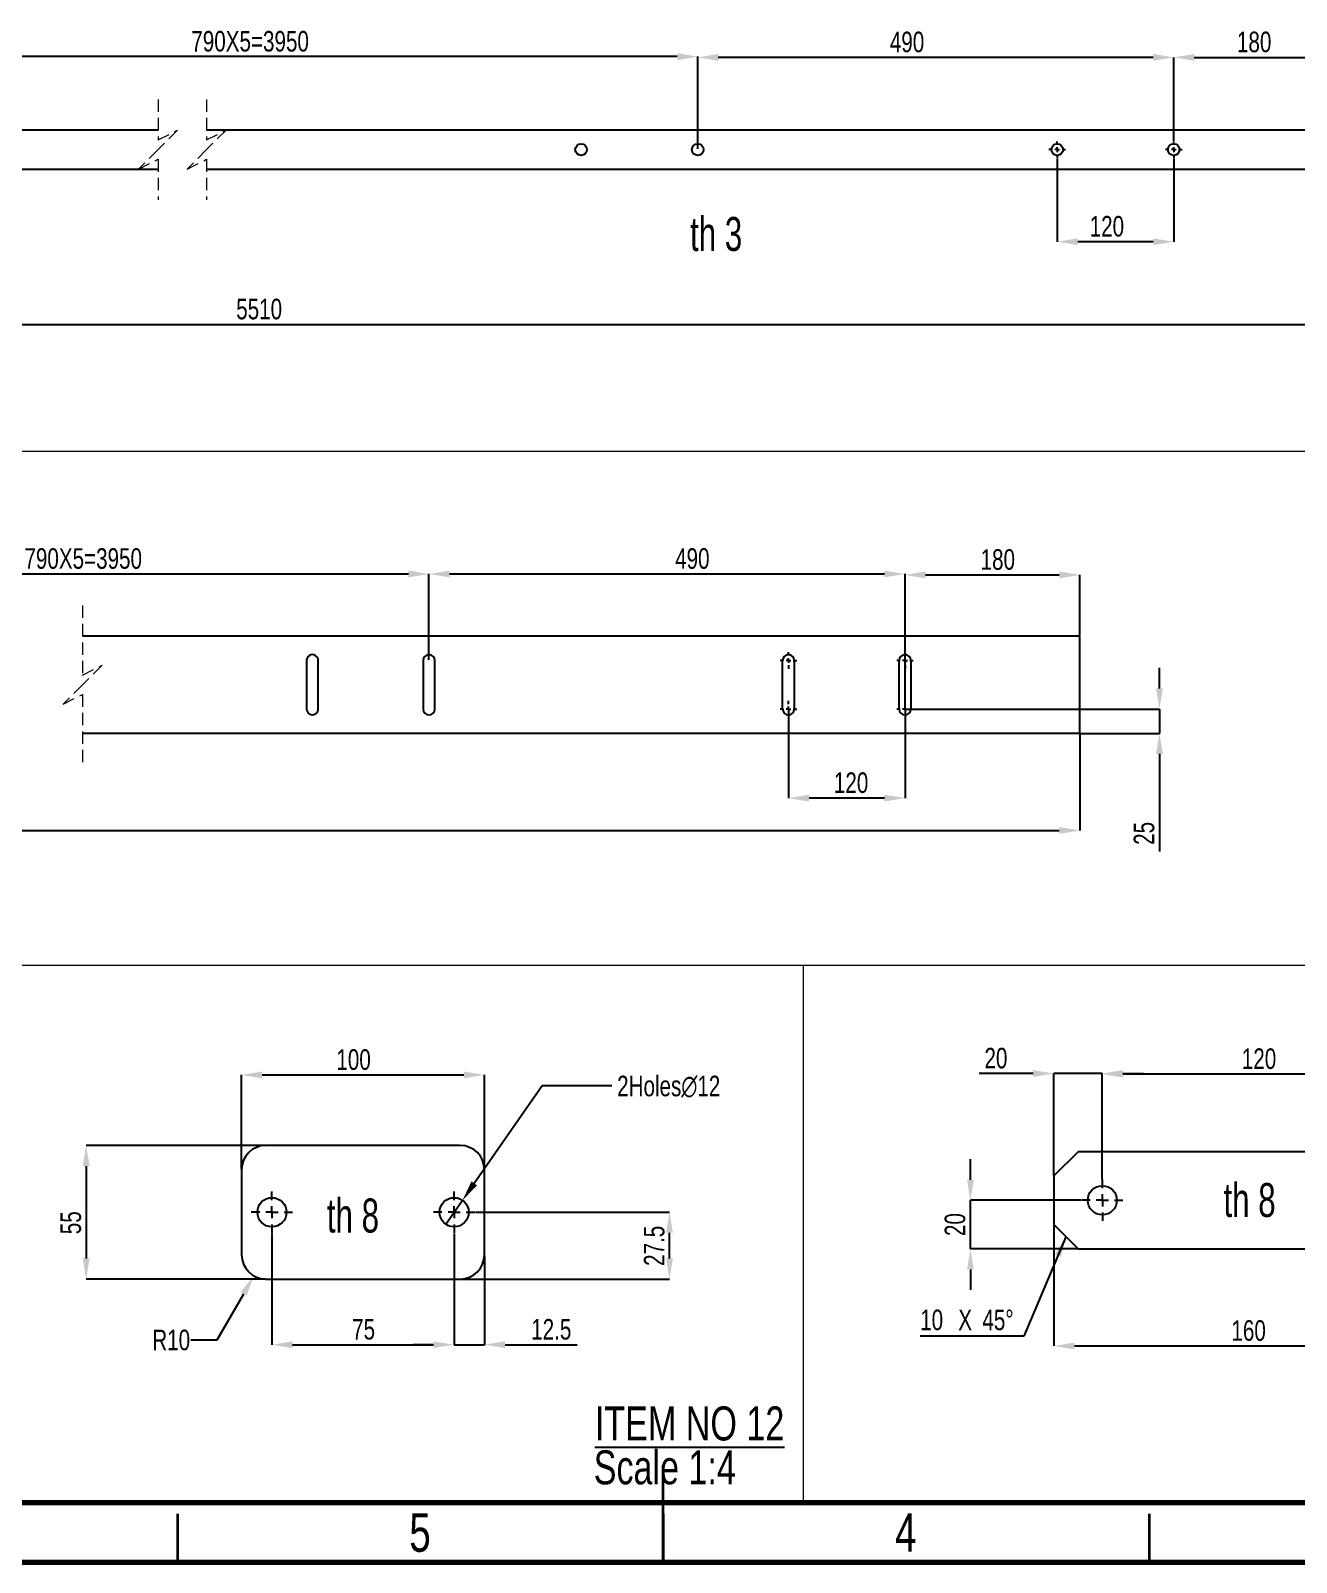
# Model space of a CAD drawing. Header units: millimetres. Extents: x 41 to 1868, y -696 to 319.
# Drawn here: x 181.2 to 311.5, y -316.7 to -159 of the extents above; entities that cross this region are included whole.
import ezdxf

# ---------------------------------------------------------------- set-up
doc = ezdxf.new("R2010")
doc.units = ezdxf.units.MM
doc.header["$PDSIZE"] = -1
doc.linetypes.add('HIDDEN', pattern=[1.905, 1.27, -0.635])
doc.layers.add('FORMAT', color=7, linetype='Continuous')
doc.styles.add('SLDTEXTSTYLE0', font='TXT', dxfattribs={"width": 0.75})
doc.styles.add('SLDTEXTSTYLE10', font='TXT', dxfattribs={"width": 0.6875})
doc.dimstyles.new('SLDDIMSTYLE17', dxfattribs={"dimtxt": 2.116667, "dimasz": 2.116667, "dimexe": 0, "dimexo": 0.625, "dimgap": 0.529167, "dimtad": 1, "dimdec": 0, "dimlfac": 10, "dimrnd": 1e-09, "dimzin": 12, "dimtxsty": 'SLDTEXTSTYLE0', "dimsah": 1, "dimcen": 2.5, "dimazin": 3, "dimtfac": 1, "dimtdec": 0, "dimtmove": 0, "dimatfit": 3, "dimfrac": 2, "dimtzin": 12})
doc.dimstyles.new('SLDDIMSTYLE21', dxfattribs={"dimtxt": 2.116667, "dimasz": 2.116667, "dimexe": 0, "dimexo": 0.625, "dimgap": 0.529167, "dimtad": 1, "dimdec": 0, "dimlfac": 4, "dimrnd": 1e-09, "dimzin": 12, "dimtxsty": 'SLDTEXTSTYLE0', "dimsah": 1, "dimcen": 2.5, "dimazin": 3, "dimtfac": 1, "dimtdec": 0, "dimtmove": 0, "dimatfit": 3, "dimfrac": 2, "dimtzin": 12})
doc.dimstyles.new('SLDDIMSTYLE22', dxfattribs={"dimtxt": 2.116667, "dimasz": 2.116667, "dimexe": 0, "dimexo": 0.625, "dimgap": 0.529167, "dimtad": 1, "dimdec": 0, "dimlfac": 4, "dimrnd": 1e-09, "dimzin": 12, "dimtxsty": 'SLDTEXTSTYLE0', "dimblk1": 'NONE', "dimsah": 1, "dimcen": 0, "dimazin": 3, "dimtfac": 1, "dimtdec": 0, "dimtmove": 0, "dimatfit": 3, "dimldrblk": 'NONE', "dimfrac": 2, "dimtzin": 12})
doc.dimstyles.new('SLDDIMSTYLE23', dxfattribs={"dimtxt": 2.116667, "dimasz": 2.116667, "dimexe": 0, "dimexo": 0.625, "dimgap": 0.529167, "dimtad": 1, "dimdec": 1, "dimlfac": 4, "dimrnd": 1e-09, "dimzin": 12, "dimtxsty": 'SLDTEXTSTYLE0', "dimsah": 1, "dimcen": 2.5, "dimazin": 3, "dimtfac": 1, "dimtdec": 1, "dimtmove": 0, "dimatfit": 0, "dimfrac": 2, "dimtzin": 12})
doc.dimstyles.new('SLDDIMSTYLE24', dxfattribs={"dimtxt": 2.116667, "dimasz": 2.116667, "dimexe": 0, "dimexo": 0.625, "dimgap": 0.529167, "dimtad": 1, "dimdec": 0, "dimlfac": 4, "dimrnd": 1e-09, "dimzin": 12, "dimtxsty": 'SLDTEXTSTYLE0', "dimsah": 1, "dimcen": 0, "dimazin": 3, "dimtfac": 1, "dimtdec": 0, "dimtmove": 0, "dimatfit": 3, "dimfrac": 2, "dimtzin": 12})
doc.dimstyles.new('SLDDIMSTYLE25', dxfattribs={"dimtxt": 2.116667, "dimasz": 2.116667, "dimexe": 0, "dimexo": 0.625, "dimgap": 0.529167, "dimtad": 1, "dimdec": 0, "dimlfac": 4, "dimrnd": 1e-09, "dimzin": 12, "dimtxsty": 'SLDTEXTSTYLE0', "dimsah": 1, "dimcen": 2.5, "dimazin": 3, "dimtfac": 1, "dimtdec": 0, "dimtmove": 0, "dimatfit": 0, "dimfrac": 2, "dimtzin": 12})
doc.dimstyles.new('SLDDIMSTYLE4', dxfattribs={"dimtxt": 2.116667, "dimasz": 2.116667, "dimexe": 0, "dimexo": 0.625, "dimgap": 0.529167, "dimtad": 1, "dimdec": 0, "dimlfac": 10, "dimrnd": 1e-09, "dimzin": 12, "dimtxsty": 'SLDTEXTSTYLE0', "dimsah": 1, "dimcen": 2.5, "dimazin": 3, "dimtfac": 1, "dimtdec": 0, "dimtmove": 0, "dimatfit": 0, "dimfrac": 2, "dimtzin": 12})

# ---------------------------------------------------------------- blocks, each defined once
blk = doc.blocks.new('SW_NOTE_0_40')
at = {"layer": 'FORMAT', "color": 0, "char_height": 3.5, "attachment_point": 2, "style": 'SLDTEXTSTYLE0'}
for s, insert in [('\\LITEM NO 12', (14.93, 4.51)), ('Scale 1:4', (12.38, -0.01))]:
    blk.add_mtext(s, dxfattribs=dict(at, insert=insert))
blk = doc.blocks.new('*D820')
at = {"layer": 'Defpoints', "color": 0}
for p in [(66.84, -173.21), (316.89, -173.21), (316.89, -189.21)]:
    blk.add_point(p, dxfattribs=at)
at = {"layer": 'FORMAT', "color": 0, "lineweight": -2}
for p, q in [((66.84, -173.27), (66.84, -189.21)), ((316.89, -173.27), (316.89, -189.21)), ((68.96, -189.21), (314.77, -189.21))]:
    blk.add_line(p, q, dxfattribs=at)
at = {"layer": 'FORMAT', "color": 0}
for points in [[(68.96, -188.85), (68.96, -189.56), (66.84, -189.21)], [(314.77, -188.85), (314.77, -189.56), (316.89, -189.21)]]:
    blk.add_solid(points, dxfattribs=at)
at = {"layer": 'FORMAT', "color": 0, "insert": (204.74, -186.56), "char_height": 2.117, "attachment_point": 2, "style": 'SLDTEXTSTYLE0'}
blk.add_mtext('\\A1;5510', dxfattribs=at)
blk = doc.blocks.new('*D822')
at = {"layer": 'Defpoints', "color": 0}
for p in [(316.89, -161.71), (316.89, -169.21), (298.89, -170.36)]:
    blk.add_point(p, dxfattribs=at)
at = {"layer": 'FORMAT', "color": 0, "lineweight": -2}
for p, q in [((298.89, -170.29), (298.89, -161.71)), ((301, -161.71), (314.77, -161.71)), ((316.89, -169.14), (316.89, -161.71))]:
    blk.add_line(p, q, dxfattribs=at)
at = {"layer": 'FORMAT', "color": 0}
for points in [[(301, -161.36), (301, -162.06), (298.89, -161.71)], [(314.77, -161.36), (314.77, -162.06), (316.89, -161.71)]]:
    blk.add_solid(points, dxfattribs=at)
at = {"layer": 'FORMAT', "color": 0, "insert": (307.16, -159.06), "char_height": 2.117, "attachment_point": 2, "style": 'SLDTEXTSTYLE0'}
blk.add_mtext('\\A1;180', dxfattribs=at)
blk = doc.blocks.new('*D823')
at = {"layer": 'Defpoints', "color": 0}
for p in [(286.89, -172.06), (298.89, -172.06), (286.89, -180.69)]:
    blk.add_point(p, dxfattribs=at)
at = {"layer": 'FORMAT', "color": 0, "lineweight": -2}
for p, q in [((286.89, -172.12), (286.89, -180.69)), ((298.89, -172.12), (298.89, -180.69)), ((296.77, -180.69), (289, -180.69))]:
    blk.add_line(p, q, dxfattribs=at)
at = {"layer": 'FORMAT', "color": 0}
for points in [[(289, -180.34), (289, -181.04), (286.89, -180.69)], [(296.77, -180.34), (296.77, -181.04), (298.89, -180.69)]]:
    blk.add_solid(points, dxfattribs=at)
at = {"layer": 'FORMAT', "color": 0, "insert": (292, -178.04), "char_height": 2.117, "attachment_point": 2, "style": 'SLDTEXTSTYLE0'}
blk.add_mtext('\\A1;120', dxfattribs=at)
blk = doc.blocks.new('*D827')
at = {"layer": 'Defpoints', "color": 0}
for p in [(249.89, -161.71), (249.89, -171.21), (298.89, -170.36)]:
    blk.add_point(p, dxfattribs=at)
at = {"layer": 'FORMAT', "color": 0, "lineweight": -2}
for p, q in [((249.89, -171.14), (249.89, -161.71)), ((296.77, -161.71), (252, -161.71)), ((298.89, -170.29), (298.89, -161.71))]:
    blk.add_line(p, q, dxfattribs=at)
at = {"layer": 'FORMAT', "color": 0}
for points in [[(252, -161.36), (252, -162.06), (249.89, -161.71)], [(296.77, -161.36), (296.77, -162.06), (298.89, -161.71)]]:
    blk.add_solid(points, dxfattribs=at)
at = {"layer": 'FORMAT', "color": 0, "insert": (271.43, -159.06), "char_height": 2.117, "attachment_point": 2, "style": 'SLDTEXTSTYLE0'}
blk.add_mtext('\\A1;490', dxfattribs=at)
blk = doc.blocks.new('*D828')
at = {"layer": 'Defpoints', "color": 0}
for p in [(155.84, -161.63), (155.84, -170.36), (249.89, -171.21)]:
    blk.add_point(p, dxfattribs=at)
at = {"layer": 'FORMAT', "color": 0, "lineweight": -2}
for p, q in [((155.84, -170.29), (155.84, -161.63)), ((247.77, -161.63), (157.96, -161.63)), ((249.89, -171.14), (249.89, -161.63))]:
    blk.add_line(p, q, dxfattribs=at)
at = {"layer": 'FORMAT', "color": 0}
for points in [[(157.96, -161.28), (157.96, -161.99), (155.84, -161.63)], [(247.77, -161.28), (247.77, -161.99), (249.89, -161.63)]]:
    blk.add_solid(points, dxfattribs=at)
at = {"layer": 'FORMAT', "color": 0, "insert": (203.81, -158.99), "char_height": 2.1167, "attachment_point": 2, "style": 'SLDTEXTSTYLE0'}
blk.add_mtext('\\A1;790X5=3950', dxfattribs=at)
blk = doc.blocks.new('SW_CENTERMARKSYMBOL_50')
at = {"layer": 'FORMAT', "color": 0}
for p, q in [((-0.5, 0), (-0.85, 0)), ((0, 0), (-0.25, 0)), ((0, 0.5), (0, 0.85)), ((0, 0), (0, 0.25)), ((0, 0), (0, -0.25)), ((0, 0), (0.25, 0)), ((0.5, 0), (0.85, 0)), ((0, -0.5), (0, -0.85))]:
    blk.add_line(p, q, dxfattribs=at)
blk = doc.blocks.new('SW_CENTERMARKSYMBOL_51')
at = {"layer": 'FORMAT', "color": 0}
for p, q in [((-0.5, 0), (-0.85, 0)), ((0, 0), (-0.25, 0)), ((0, 0.5), (0, 0.85)), ((0, 0), (0, 0.25)), ((0, 0), (0, -0.25)), ((0, 0), (0.25, 0)), ((0.5, 0), (0.85, 0)), ((0, -0.5), (0, -0.85))]:
    blk.add_line(p, q, dxfattribs=at)
blk = doc.blocks.new('*D829')
at = {"layer": 'Defpoints', "color": 0}
for p in [(271.22, -228.81), (289.22, -231.31), (297.41, -231.31)]:
    blk.add_point(p, dxfattribs=at)
at = {"layer": 'FORMAT', "color": 0, "lineweight": -2}
for p, q in [((297.41, -226.69), (297.41, -224.57)), ((271.28, -228.81), (297.41, -228.81)), ((297.41, -228.81), (297.41, -231.31)), ((289.28, -231.31), (297.41, -231.31)), ((297.41, -233.42), (297.41, -243.46))]:
    blk.add_line(p, q, dxfattribs=at)
at = {"layer": 'FORMAT', "color": 0}
for points in [[(297.06, -226.69), (297.76, -226.69), (297.41, -228.81)], [(297.06, -233.42), (297.76, -233.42), (297.41, -231.31)]]:
    blk.add_solid(points, dxfattribs=at)
at = {"layer": 'FORMAT', "color": 0, "insert": (294.76, -241.61), "char_height": 2.117, "attachment_point": 2, "rotation": 90, "style": 'SLDTEXTSTYLE0'}
blk.add_mtext('\\A1;25', dxfattribs=at)
blk = doc.blocks.new('*D830')
at = {"layer": 'Defpoints', "color": 0}
for p in [(289.22, -215), (289.22, -221.31), (271.22, -228.81)]:
    blk.add_point(p, dxfattribs=at)
at = {"layer": 'FORMAT', "color": 0, "lineweight": -2}
for p, q in [((271.22, -228.74), (271.22, -215)), ((273.34, -215), (287.1, -215)), ((289.22, -221.24), (289.22, -215))]:
    blk.add_line(p, q, dxfattribs=at)
at = {"layer": 'FORMAT', "color": 0}
for points in [[(273.34, -214.64), (273.34, -215.35), (271.22, -215)], [(287.1, -214.64), (287.1, -215.35), (289.22, -215)]]:
    blk.add_solid(points, dxfattribs=at)
at = {"layer": 'FORMAT', "color": 0, "insert": (280.77, -212.35), "char_height": 2.117, "attachment_point": 2, "style": 'SLDTEXTSTYLE0'}
blk.add_mtext('\\A1;180', dxfattribs=at)
blk = doc.blocks.new('*D831')
at = {"layer": 'Defpoints', "color": 0}
for p in [(259.22, -228.81), (271.22, -228.81), (259.22, -237.98)]:
    blk.add_point(p, dxfattribs=at)
at = {"layer": 'FORMAT', "color": 0, "lineweight": -2}
for p, q in [((259.22, -228.87), (259.22, -237.98)), ((271.22, -228.87), (271.22, -237.98)), ((269.1, -237.98), (261.34, -237.98))]:
    blk.add_line(p, q, dxfattribs=at)
at = {"layer": 'FORMAT', "color": 0}
for points in [[(261.34, -237.62), (261.34, -238.33), (259.22, -237.98)], [(269.1, -237.62), (269.1, -238.33), (271.22, -237.98)]]:
    blk.add_solid(points, dxfattribs=at)
at = {"layer": 'FORMAT', "color": 0, "insert": (265.67, -235.33), "char_height": 2.117, "attachment_point": 2, "style": 'SLDTEXTSTYLE0'}
blk.add_mtext('\\A1;120', dxfattribs=at)
blk = doc.blocks.new('*D834')
at = {"layer": 'Defpoints', "color": 0}
for p in [(64.06, -231.31), (289.22, -231.31), (289.22, -241.31)]:
    blk.add_point(p, dxfattribs=at)
at = {"layer": 'FORMAT', "color": 0, "lineweight": -2}
for p, q in [((64.06, -231.37), (64.06, -241.31)), ((289.22, -231.37), (289.22, -241.31)), ((66.18, -241.31), (287.1, -241.31))]:
    blk.add_line(p, q, dxfattribs=at)
at = {"layer": 'FORMAT', "color": 0}
for points in [[(66.18, -240.95), (66.18, -241.66), (64.06, -241.31)], [(287.1, -240.95), (287.1, -241.66), (289.22, -241.31)]]:
    blk.add_solid(points, dxfattribs=at)
at = {"layer": 'FORMAT', "color": 0, "insert": (160.1, -238.66), "char_height": 2.117, "attachment_point": 2, "style": 'SLDTEXTSTYLE0'}
blk.add_mtext('\\A1;5510', dxfattribs=at)
blk = doc.blocks.new('*D835')
at = {"layer": 'Defpoints', "color": 0}
for p in [(222.22, -214.9), (153.06, -223.81), (222.22, -223.81)]:
    blk.add_point(p, dxfattribs=at)
at = {"layer": 'FORMAT', "color": 0, "lineweight": -2}
for p, q in [((153.06, -223.74), (153.06, -214.9)), ((155.18, -214.9), (220.1, -214.9)), ((222.22, -223.74), (222.22, -214.9))]:
    blk.add_line(p, q, dxfattribs=at)
at = {"layer": 'FORMAT', "color": 0}
for points in [[(155.18, -214.55), (155.18, -215.25), (153.06, -214.9)], [(220.1, -214.55), (220.1, -215.25), (222.22, -214.9)]]:
    blk.add_solid(points, dxfattribs=at)
at = {"layer": 'FORMAT', "color": 0, "insert": (186.63, -212.25), "char_height": 2.1167, "attachment_point": 2, "style": 'SLDTEXTSTYLE0'}
blk.add_mtext('\\A1;790X5=3950', dxfattribs=at)
blk = doc.blocks.new('*D836')
at = {"layer": 'Defpoints', "color": 0}
for p in [(271.22, -214.9), (222.22, -223.81), (271.22, -223.81)]:
    blk.add_point(p, dxfattribs=at)
at = {"layer": 'FORMAT', "color": 0, "lineweight": -2}
for p, q in [((222.22, -223.74), (222.22, -214.9)), ((224.34, -214.9), (269.1, -214.9)), ((271.22, -223.74), (271.22, -214.9))]:
    blk.add_line(p, q, dxfattribs=at)
at = {"layer": 'FORMAT', "color": 0}
for points in [[(224.34, -214.55), (224.34, -215.25), (222.22, -214.9)], [(269.1, -214.55), (269.1, -215.25), (271.22, -214.9)]]:
    blk.add_solid(points, dxfattribs=at)
at = {"layer": 'FORMAT', "color": 0, "insert": (249.33, -212.25), "char_height": 2.117, "attachment_point": 2, "style": 'SLDTEXTSTYLE0'}
blk.add_mtext('\\A1;490', dxfattribs=at)
blk = doc.blocks.new('SW_CENTERMARKSYMBOL_58')
at = {"layer": 'FORMAT', "color": 0}
for p, q in [((-0.5, 0), (-0.85, 0)), ((0, 0), (-0.25, 0)), ((0, 0.5), (0, 0.85)), ((0, 0), (0, 0.25)), ((0, 0), (0, -0.25)), ((0, 0), (0.25, 0)), ((0.5, 0), (0.85, 0)), ((0, -0.5), (0, -0.85)), ((0, -4.5), (0, -4.15)), ((-0.5, -5), (-0.85, -5)), ((0, -5), (-0.25, -5)), ((0, -5), (0, -4.75)), ((0, -5), (0, -5.25)), ((0, -5), (0.25, -5)), ((0, -5.5), (0, -5.85)), ((0.5, -5), (0.85, -5))]:
    blk.add_line(p, q, dxfattribs=at)
blk = doc.blocks.new('SW_CENTERMARKSYMBOL_59')
at = {"layer": 'FORMAT', "color": 0}
for p, q in [((-0.5, 0), (-0.85, 0)), ((0, 0), (-0.25, 0)), ((0, 0.5), (0, 0.85)), ((0, 0), (0, 0.25)), ((0, 0), (0, -0.25)), ((0, 0), (0.25, 0)), ((0.5, 0), (0.85, 0)), ((0, -0.5), (0, -0.85)), ((0, -4.5), (0, -4.15)), ((-0.5, -5), (-0.85, -5)), ((0, -5), (-0.25, -5)), ((0, -5), (0, -4.75)), ((0, -5), (0, -5.25)), ((0, -5), (0.25, -5)), ((0, -5.5), (0, -5.85)), ((0.5, -5), (0.85, -5))]:
    blk.add_line(p, q, dxfattribs=at)
blk = doc.blocks.new('*D842')
at = {"layer": 'Defpoints', "color": 0}
for p in [(227.93, -266.48), (202.93, -276.25), (227.93, -276.25)]:
    blk.add_point(p, dxfattribs=at)
at = {"layer": 'FORMAT', "color": 0, "lineweight": -2}
for p, q in [((202.93, -276.18), (202.93, -266.48)), ((205.05, -266.48), (225.82, -266.48)), ((227.93, -276.18), (227.93, -266.48))]:
    blk.add_line(p, q, dxfattribs=at)
at = {"layer": 'FORMAT', "color": 0}
for points in [[(205.05, -266.13), (205.05, -266.84), (202.93, -266.48)], [(225.82, -266.13), (225.82, -266.84), (227.93, -266.48)]]:
    blk.add_solid(points, dxfattribs=at)
at = {"layer": 'FORMAT', "color": 0, "insert": (214.46, -263.84), "char_height": 2.117, "attachment_point": 2, "style": 'SLDTEXTSTYLE0'}
blk.add_mtext('\\A1;100', dxfattribs=at)
blk = doc.blocks.new('*D843')
at = {"layer": 'Defpoints', "color": 0}
for p in [(205.43, -273.75), (186.93, -287.5), (205.43, -287.5)]:
    blk.add_point(p, dxfattribs=at)
at = {"layer": 'FORMAT', "color": 0, "lineweight": -2}
for p, q in [((205.37, -273.75), (186.93, -273.75)), ((186.93, -275.86), (186.93, -285.38)), ((205.37, -287.5), (186.93, -287.5))]:
    blk.add_line(p, q, dxfattribs=at)
at = {"layer": 'FORMAT', "color": 0}
for points in [[(186.58, -275.86), (187.29, -275.86), (186.93, -273.75)], [(186.58, -285.38), (187.29, -285.38), (186.93, -287.5)]]:
    blk.add_solid(points, dxfattribs=at)
at = {"layer": 'FORMAT', "color": 0, "insert": (184.29, -281.7), "char_height": 2.117, "attachment_point": 2, "rotation": 90, "style": 'SLDTEXTSTYLE0'}
blk.add_mtext('\\A1;55', dxfattribs=at)
blk = doc.blocks.new('*D844')
at = {"layer": 'Defpoints', "color": 0}
for p in [(206.06, -282.75), (224.81, -282.75), (224.81, -294.26)]:
    blk.add_point(p, dxfattribs=at)
at = {"layer": 'FORMAT', "color": 0, "lineweight": -2}
for p, q in [((206.06, -282.81), (206.06, -294.26)), ((224.81, -282.81), (224.81, -294.26)), ((208.18, -294.26), (222.69, -294.26))]:
    blk.add_line(p, q, dxfattribs=at)
at = {"layer": 'FORMAT', "color": 0}
for points in [[(208.18, -293.91), (208.18, -294.61), (206.06, -294.26)], [(222.69, -293.91), (222.69, -294.61), (224.81, -294.26)]]:
    blk.add_solid(points, dxfattribs=at)
at = {"layer": 'FORMAT', "color": 0, "insert": (215.49, -291.61), "char_height": 2.117, "attachment_point": 2, "style": 'SLDTEXTSTYLE0'}
blk.add_mtext('\\A1;75', dxfattribs=at)
blk = doc.blocks.new('*D845')
at = {"layer": 'Defpoints', "color": 0}
for p in [(225.67, -279.39), (223.95, -281.85)]:
    blk.add_point(p, dxfattribs=at)
at = {"layer": 'FORMAT', "color": 0, "lineweight": -2}
for p, q in [((233.88, -267.61), (226.88, -277.65)), ((241.06, -267.61), (233.88, -267.61)), ((223.95, -281.85), (225.67, -279.39))]:
    blk.add_line(p, q, dxfattribs=at)
at = {"layer": 'FORMAT', "color": 0}
blk.add_solid([(226.59, -277.45), (227.17, -277.86), (225.67, -279.39)], dxfattribs=at)
at = {"layer": 'FORMAT', "color": 0, "insert": (241.59, -266.56), "char_height": 2.1167, "attachment_point": 1, "style": 'SLDTEXTSTYLE0'}
blk.add_mtext('\\A1;2Holes∅12', dxfattribs=at)
blk = doc.blocks.new('_None')
blk = doc.blocks.new('*D846')
at = {"layer": 'Defpoints', "color": 0}
for p in [(224.81, -282.75), (227.93, -285), (224.81, -294.26)]:
    blk.add_point(p, dxfattribs=at)
at = {"layer": 'FORMAT', "color": 0, "lineweight": -2}
for p, q in [((224.81, -282.81), (224.81, -294.26)), ((227.93, -285.06), (227.93, -294.26)), ((222.69, -294.26), (220.58, -294.26)), ((224.81, -294.26), (227.93, -294.26)), ((230.05, -294.26), (237.46, -294.26))]:
    blk.add_line(p, q, dxfattribs=at)
at = {"layer": 'FORMAT', "color": 0}
for points in [[(222.69, -293.91), (222.69, -294.61), (224.81, -294.26)], [(230.05, -293.91), (230.05, -294.61), (227.93, -294.26)]]:
    blk.add_solid(points, dxfattribs=at)
at = {"layer": 'FORMAT', "color": 0, "insert": (234.81, -291.61), "char_height": 2.117, "attachment_point": 2, "style": 'SLDTEXTSTYLE0'}
blk.add_mtext('\\A1;12.5', dxfattribs=at)
blk = doc.blocks.new('*D847')
at = {"layer": 'Defpoints', "color": 0}
for p in [(226.93, -280.62), (246.98, -280.62), (225.43, -287.5)]:
    blk.add_point(p, dxfattribs=at)
at = {"layer": 'FORMAT', "color": 0, "lineweight": -2}
for p, q in [((227, -280.62), (246.98, -280.62)), ((246.98, -285.38), (246.98, -282.74)), ((225.5, -287.5), (246.98, -287.5))]:
    blk.add_line(p, q, dxfattribs=at)
at = {"layer": 'FORMAT', "color": 0}
for points in [[(246.63, -282.74), (247.33, -282.74), (246.98, -280.62)], [(246.63, -285.38), (247.33, -285.38), (246.98, -287.5)]]:
    blk.add_solid(points, dxfattribs=at)
at = {"layer": 'FORMAT', "color": 0, "insert": (244.34, -284.08), "char_height": 2.117, "attachment_point": 2, "rotation": 90, "style": 'SLDTEXTSTYLE0'}
blk.add_mtext('\\A1;27.5', dxfattribs=at)
blk = doc.blocks.new('*D848')
at = {"layer": 'Defpoints', "color": 0}
for p in [(205.43, -285), (204.2, -287.17)]:
    blk.add_point(p, dxfattribs=at)
at = {"layer": 'FORMAT', "color": 0, "lineweight": -2}
for p, q in [((200.43, -293.77), (203.15, -289.01)), ((197.71, -293.77), (200.43, -293.77))]:
    blk.add_line(p, q, dxfattribs=at)
at = {"layer": 'FORMAT', "color": 0}
blk.add_solid([(202.84, -288.83), (203.45, -289.18), (204.2, -287.17)], dxfattribs=at)
at = {"layer": 'FORMAT', "color": 0, "insert": (193.74, -292.71), "char_height": 2.117, "attachment_point": 1, "style": 'SLDTEXTSTYLE0'}
blk.add_mtext('\\A1;R10', dxfattribs=at)
blk = doc.blocks.new('SW_CENTERMARKSYMBOL_60')
at = {"layer": 'FORMAT', "color": 0}
for p, q in [((0, 1.25), (0, 2.125)), ((-1.25, 0), (-2.125, 0)), ((0, 0), (-0.625, 0)), ((0, 0), (0, 0.625)), ((0, 0), (0, -0.625)), ((0, 0), (0.625, 0)), ((1.25, 0), (2.125, 0)), ((0, -1.25), (0, -2.125))]:
    blk.add_line(p, q, dxfattribs=at)
blk = doc.blocks.new('SW_CENTERMARKSYMBOL_61')
at = {"layer": 'FORMAT', "color": 0}
for p, q in [((0, 1.25), (0, 2.125)), ((-1.25, 0), (-2.125, 0)), ((0, 0), (-0.625, 0)), ((0, 0), (0, 0.625)), ((0, 0), (0, -0.625)), ((0, 0), (0.625, 0)), ((1.25, 0), (2.125, 0)), ((0, -1.25), (0, -2.125))]:
    blk.add_line(p, q, dxfattribs=at)
blk = doc.blocks.new('*D849')
at = {"layer": 'Defpoints', "color": 0}
for p in [(286.53, -281.89), (326.53, -281.89), (326.53, -294.39)]:
    blk.add_point(p, dxfattribs=at)
at = {"layer": 'FORMAT', "color": 0, "lineweight": -2}
for p, q in [((286.53, -281.95), (286.53, -294.39)), ((326.53, -281.95), (326.53, -294.39)), ((288.65, -294.39), (324.41, -294.39))]:
    blk.add_line(p, q, dxfattribs=at)
at = {"layer": 'FORMAT', "color": 0}
for points in [[(288.65, -294.04), (288.65, -294.74), (286.53, -294.39)], [(324.41, -294.04), (324.41, -294.74), (326.53, -294.39)]]:
    blk.add_solid(points, dxfattribs=at)
at = {"layer": 'FORMAT', "color": 0, "insert": (306.59, -291.74), "char_height": 2.117, "attachment_point": 2, "style": 'SLDTEXTSTYLE0'}
blk.add_mtext('\\A1;160', dxfattribs=at)
blk = doc.blocks.new('*D851')
at = {"layer": 'Defpoints', "color": 0}
for p in [(291.53, -266.4), (291.53, -277.26), (321.53, -277.26)]:
    blk.add_point(p, dxfattribs=at)
at = {"layer": 'FORMAT', "color": 0, "lineweight": -2}
for p, q in [((291.53, -277.2), (291.53, -266.4)), ((319.41, -266.4), (293.65, -266.4)), ((321.53, -277.2), (321.53, -266.4))]:
    blk.add_line(p, q, dxfattribs=at)
at = {"layer": 'FORMAT', "color": 0}
for points in [[(293.65, -266.05), (293.65, -266.75), (291.53, -266.4)], [(319.41, -266.05), (319.41, -266.75), (321.53, -266.4)]]:
    blk.add_solid(points, dxfattribs=at)
at = {"layer": 'FORMAT', "color": 0, "insert": (307.66, -263.75), "char_height": 2.117, "attachment_point": 2, "style": 'SLDTEXTSTYLE0'}
blk.add_mtext('\\A1;120', dxfattribs=at)
blk = doc.blocks.new('*D852')
at = {"layer": 'Defpoints', "color": 0}
for p in [(291.53, -266.34), (286.53, -276.89), (291.53, -277.26)]:
    blk.add_point(p, dxfattribs=at)
at = {"layer": 'FORMAT', "color": 0, "lineweight": -2}
for p, q in [((284.41, -266.34), (278.86, -266.34)), ((286.53, -276.83), (286.53, -266.34)), ((291.53, -266.34), (286.53, -266.34)), ((291.53, -277.2), (291.53, -266.34)), ((293.65, -266.34), (295.76, -266.34))]:
    blk.add_line(p, q, dxfattribs=at)
at = {"layer": 'FORMAT', "color": 0}
for points in [[(284.41, -265.98), (284.41, -266.69), (286.53, -266.34)], [(293.65, -265.98), (293.65, -266.69), (291.53, -266.34)]]:
    blk.add_solid(points, dxfattribs=at)
at = {"layer": 'FORMAT', "color": 0, "insert": (280.58, -263.69), "char_height": 2.117, "attachment_point": 2, "style": 'SLDTEXTSTYLE0'}
blk.add_mtext('\\A1;20', dxfattribs=at)
blk = doc.blocks.new('*D853')
at = {"layer": 'Defpoints', "color": 0}
for p in [(277.95, -279.39), (289.41, -279.39), (289.03, -284.39)]:
    blk.add_point(p, dxfattribs=at)
at = {"layer": 'FORMAT', "color": 0, "lineweight": -2}
for p, q in [((277.95, -277.27), (277.95, -275.15)), ((289.34, -279.39), (277.95, -279.39)), ((277.95, -284.39), (277.95, -279.39)), ((288.97, -284.39), (277.95, -284.39)), ((277.95, -286.5), (277.95, -288.62))]:
    blk.add_line(p, q, dxfattribs=at)
at = {"layer": 'FORMAT', "color": 0}
for points in [[(277.6, -277.27), (278.3, -277.27), (277.95, -279.39)], [(277.6, -286.5), (278.3, -286.5), (277.95, -284.39)]]:
    blk.add_solid(points, dxfattribs=at)
at = {"layer": 'FORMAT', "color": 0, "insert": (275.3, -281.89), "char_height": 2.117, "attachment_point": 2, "rotation": 90, "style": 'SLDTEXTSTYLE0'}
blk.add_mtext('\\A1;20', dxfattribs=at)
blk = doc.blocks.new('SW_CHAMFER_DIMENSION_0')
at = {"layer": 'FORMAT', "color": 0}
for p, q in [((15, 10.24), (10.66, 0)), ((10.66, 0), (0, 0))]:
    blk.add_line(p, q, dxfattribs=at)
blk.add_solid([(15, 10.24), (13.87, 8.42), (14.47, 8.16)], dxfattribs=at)
at = {"layer": 'FORMAT', "color": 0, "attachment_point": 1, "style": 'SLDTEXTSTYLE0'}
for s, insert, char_height in [('10', (0, 2.73), 2.117), ('X', (3.92, 2.73), 2.12), ('45°', (6.4, 2.73), 2.117)]:
    blk.add_mtext(s, dxfattribs=dict(at, insert=insert, char_height=char_height))
blk = doc.blocks.new('SW_CENTERMARKSYMBOL_62')
at = {"layer": 'FORMAT', "color": 0}
for p, q in [((0, 1.25), (0, 2.125)), ((-1.25, 0), (-2.125, 0)), ((0, 0), (-0.625, 0)), ((0, 0), (0, 0.625)), ((0, 0), (0, -0.625)), ((0, 0), (0.625, 0)), ((1.25, 0), (2.125, 0)), ((0, -1.25), (0, -2.125))]:
    blk.add_line(p, q, dxfattribs=at)

msp = doc.modelspace()

# ---------------------------------------------------------------- linework, layer by layer
at = {"color": 7, "linetype": 'HIDDEN', "lineweight": 18}
for p, q in [((194.3316, -166.032), (194.3316, -170.207)), ((199.3316, -166.032), (199.3316, -170.207)), ((194.3316, -170.207), (196.3316, -169.207)), ((196.3316, -169.207), (194.3316, -171.207)), ((199.3316, -170.207), (201.3316, -169.207)), ((201.3316, -169.207), (199.3316, -171.207)), ((194.3316, -171.207), (192.3316, -173.207)), ((199.3316, -171.207), (197.3316, -173.207)), ((192.3316, -173.207), (194.3316, -172.207)), ((194.3316, -172.207), (194.3316, -176.382)), ((197.3316, -173.207), (199.3316, -172.207)), ((199.3316, -172.207), (199.3316, -176.382)), ((186.5687, -218.1317), (186.5687, -225.3067)), ((186.5687, -225.3067), (188.5687, -224.3067)), ((188.5687, -224.3067), (186.5687, -226.3067)), ((186.5687, -226.3067), (184.5687, -228.3067)), ((184.5687, -228.3067), (186.5687, -227.3067)), ((186.5687, -227.3067), (186.5687, -234.4817))]:
    msp.add_line(p, q, dxfattribs=at)
at = {"color": 7, "linetype": 'Continuous', "lineweight": 25}
for p, q in [((194.3316, -169.207), (66.8439, -169.207)), ((316.8857, -169.207), (199.3316, -169.207)), ((66.8439, -173.207), (194.3316, -173.207)), ((199.3316, -173.207), (316.8857, -173.207)), ((289.2212, -221.3067), (186.5687, -221.3067)), ((289.2212, -222.6067), (289.2212, -221.3067)), ((209.6212, -223.8067), (209.6212, -228.8067)), ((210.8212, -228.8067), (210.8212, -223.8067)), ((221.6212, -223.8067), (221.6212, -228.8067)), ((222.8212, -228.8067), (222.8212, -223.8067)), ((258.6212, -228.8067), (258.6212, -223.8067)), ((259.8212, -223.8067), (259.8212, -228.8067)), ((270.6212, -228.8067), (270.6212, -223.8067)), ((271.8212, -223.8067), (271.8212, -228.8067)), ((289.2212, -231.3067), (289.2212, -222.6067)), ((186.5687, -231.3067), (289.2212, -231.3067)), ((225.4346, -273.7459), (205.4346, -273.7459)), ((289.0312, -274.3881), (286.5312, -276.8881)), ((324.0312, -274.3881), (289.0312, -274.3881)), ((202.9346, -276.2459), (202.9346, -284.9959)), ((227.9346, -284.9959), (227.9346, -276.2459)), ((286.5312, -276.8881), (286.5312, -281.8881)), ((286.5312, -281.8881), (289.0312, -284.3881)), ((289.0312, -284.3881), (324.0312, -284.3881)), ((205.4346, -287.4959), (225.4346, -287.4959))]:
    msp.add_line(p, q, dxfattribs=at)
at = {"color": 7, "linetype": 'Continuous', "lineweight": 18}
for p, q in [((51.3442, -202.2503), (349.2189, -202.2503)), ((349.2254, -255.2037), (51.454, -255.2037)), ((260.7386, -255.2037), (260.7386, -310.3983))]:
    msp.add_line(p, q, dxfattribs=at)
at = {"color": 7, "linetype": 'Continuous', "lineweight": 35}
for p, q in [((246.3414, -316.6703), (246.3414, -306.6683)), ((196.3414, -311.6693), (196.3414, -316.6693)), ((246.3414, -311.6693), (246.3414, -316.6693)), ((296.3414, -311.6693), (296.3414, -316.6693))]:
    msp.add_line(p, q, dxfattribs=at)
at = {"color": 7, "linetype": 'Continuous', "lineweight": 70}
for p, q in [((440.7439, -310.5358), (51.3414, -310.5358)), ((446.3414, -316.6693), (46.3414, -316.6693))]:
    msp.add_line(p, q, dxfattribs=at)
at = {"color": 7, "linetype": 'Continuous', "lineweight": 25}
for centre, radius in [((237.8857, -171.207), 0.6), ((249.8857, -171.207), 0.6), ((286.8857, -171.207), 0.6), ((298.8857, -171.207), 0.6), ((206.0596, -280.6209), 1.5), ((224.8096, -280.6209), 1.5), ((291.5312, -279.3881), 1.5)]:
    msp.add_circle(centre, radius, dxfattribs=at)
for centre, radius, start, end in [((210.2212, -223.8067), 0.6, 359.99984, 180.00016), ((222.2212, -223.8067), 0.6, 0.000409, 179.999591), ((259.2212, -223.8067), 0.6, 0.000409, 179.999591), ((271.2212, -223.8067), 0.6, 0.000409, 179.999591), ((210.2212, -228.8067), 0.6, 179.99984, 0.00016), ((222.2212, -228.8067), 0.6, 180.000409, 359.999591), ((259.2212, -228.8067), 0.6, 180.000409, 359.999591), ((271.2212, -228.8067), 0.6, 180.000409, 359.999591), ((205.4346, -276.2459), 2.5, 90, 180), ((225.4346, -276.2459), 2.5, 0, 90), ((205.4346, -284.9959), 2.5, 180, 270), ((225.4346, -284.9959), 2.5, 270, 0)]:
    msp.add_arc(centre, radius, start, end, dxfattribs=at)

# ---------------------------------------------------------------- block references
at = {"layer": 'FORMAT'}
for name, p in [('SW_CENTERMARKSYMBOL_50', (286.8857, -171.207)), ('SW_CENTERMARKSYMBOL_51', (298.8857, -171.207)), ('SW_CENTERMARKSYMBOL_58', (259.2212, -223.8067)), ('SW_CENTERMARKSYMBOL_59', (271.2212, -223.8067)), ('SW_CENTERMARKSYMBOL_62', (291.5312, -279.3881)), ('SW_CENTERMARKSYMBOL_60', (206.0596, -280.6209)), ('SW_CENTERMARKSYMBOL_61', (224.8096, -280.6209)), ('SW_CHAMFER_DIMENSION_0', (272.7833, -293.3772)), ('SW_NOTE_0_40', (234.1167, -305.1241))]:
    msp.add_blockref(name, p, dxfattribs=at)

# ---------------------------------------------------------------- texts
at = {"color": 7, "linetype": 'Continuous', "lineweight": 0, "char_height": 3.9688, "attachment_point": 2, "style": 'SLDTEXTSTYLE0'}
for s, insert in [('5', (221.3014, -311.6091)), ('4', (271.3014, -311.6091))]:
    msp.add_mtext(s, dxfattribs=dict(at, insert=insert))
at = {"layer": 'FORMAT', "char_height": 3.5, "attachment_point": 1, "style": 'SLDTEXTSTYLE10'}
for s, insert in [('th 3', (249.0933, -178.1412)), ('th 8', (304.0023, -277.6101)), ('th 8', (211.7132, -279.2072))]:
    msp.add_mtext(s, dxfattribs=dict(at, insert=insert))

# ---------------------------------------------------------------- dimensions: what is measured, and where the dimension line sits
at = {"layer": 'FORMAT'}
for base, p1, p2, text, picture, middle in [((155.8439, -161.633), (249.8857, -171.207), (155.8439, -170.357), '790X5=3950', '*D828', (203.8101, -161.633)), ((316.8857, -189.207), (66.8439, -173.207), (316.8857, -173.207), '5510', '*D820', (204.7371, -189.207)), ((222.2212, -214.8979), (153.0588, -223.8067), (222.2212, -223.8067), '790X5=3950', '*D835', (186.6349, -214.8979)), ((289.2212, -241.3067), (64.0588, -231.3067), (289.2212, -231.3067), '5510', '*D834', (160.1013, -241.3067))]:
    dim = msp.add_linear_dim(base=base, p1=p1, p2=p2, text=text, dimstyle='SLDDIMSTYLE17', dxfattribs=at)
    dim.commit()
    dim.dimension.update_dxf_attribs({"geometry": picture, "text_midpoint": middle, "dimtype": 160})
for base, p1, p2, dimstyle, picture, middle in [((249.8857, -161.7102), (298.8857, -170.357), (249.8857, -171.207), 'SLDDIMSTYLE17', '*D827', (271.4274, -161.7102)), ((316.8857, -161.7102), (298.8857, -170.357), (316.8857, -169.207), 'SLDDIMSTYLE17', '*D822', (307.1627, -161.7102)), ((286.8857, -180.6889), (298.8857, -172.057), (286.8857, -172.057), 'SLDDIMSTYLE4', '*D823', (292.005, -180.6889)), ((271.2212, -214.8979), (222.2212, -223.8067), (271.2212, -223.8067), 'SLDDIMSTYLE17', '*D836', (249.3309, -214.8979)), ((289.2212, -214.996), (271.2212, -228.8067), (289.2212, -221.3067), 'SLDDIMSTYLE17', '*D830', (280.7653, -214.996)), ((259.2212, -237.9756), (271.2212, -228.8067), (259.2212, -228.8067), 'SLDDIMSTYLE4', '*D831', (265.6672, -237.9756)), ((227.9346, -266.4824), (202.9346, -276.2459), (227.9346, -276.2459), 'SLDDIMSTYLE21', '*D842', (214.463, -266.4824)), ((291.5312, -266.3368), (286.5312, -276.8881), (291.5312, -277.2631), 'SLDDIMSTYLE25', '*D852', (280.5781, -266.3368)), ((291.5312, -266.3983), (321.5312, -277.2631), (291.5312, -277.2631), 'SLDDIMSTYLE21', '*D851', (307.6587, -266.3983)), ((326.5312, -294.3881), (286.5312, -281.8881), (326.5312, -281.8881), 'SLDDIMSTYLE21', '*D849', (306.5916, -294.3881)), ((224.8096, -294.2587), (206.0596, -282.7459), (224.8096, -282.7459), 'SLDDIMSTYLE21', '*D844', (215.4885, -294.2587)), ((224.8096, -294.2587), (227.9346, -284.9959), (224.8096, -282.7459), 'SLDDIMSTYLE23', '*D846', (234.8137, -294.2587))]:
    dim = msp.add_linear_dim(base=base, p1=p1, p2=p2, dimstyle=dimstyle, dxfattribs=at)
    dim.commit()
    dim.dimension.update_dxf_attribs({"geometry": picture, "text_midpoint": middle, "dimtype": 160})
for base, p1, p2, dimstyle, picture, middle in [((297.4093, -231.3067), (271.2212, -228.8067), (289.2212, -231.3067), 'SLDDIMSTYLE4', '*D829', (297.4093, -241.6118)), ((186.9346, -287.4959), (205.4346, -273.7459), (205.4346, -287.4959), 'SLDDIMSTYLE21', '*D843', (186.9346, -281.6979)), ((277.9508, -279.3881), (289.0312, -284.3881), (289.4062, -279.3881), 'SLDDIMSTYLE25', '*D853', (277.9508, -281.8881)), ((246.981, -280.6209), (225.4346, -287.4959), (226.9346, -280.6209), 'SLDDIMSTYLE23', '*D847', (246.981, -284.0842))]:
    dim = msp.add_linear_dim(base=base, p1=p1, p2=p2, angle=90, dimstyle=dimstyle, dxfattribs=at)
    dim.commit()
    dim.dimension.update_dxf_attribs({"geometry": picture, "text_midpoint": middle, "dimtype": 160})
dim = msp.add_diameter_dim_2p(p1=(223.9516, -281.8514), p2=(225.6675, -279.3905), text='2Holes<>', dimstyle='SLDDIMSTYLE22', dxfattribs=at)
dim.commit()
dim.dimension.update_dxf_attribs({"geometry": '*D845', "text_midpoint": (247.8064, -267.6137), "dimtype": 163})
dim = msp.add_radius_dim(center=(205.4346, -284.9959), mpoint=(204.1962, -287.1677), dimstyle='SLDDIMSTYLE24', dxfattribs=at)
dim.commit()
dim.dimension.update_dxf_attribs({"geometry": '*D848', "text_midpoint": (195.4641, -293.771), "dimtype": 164})

doc.saveas('drawing.dxf')
